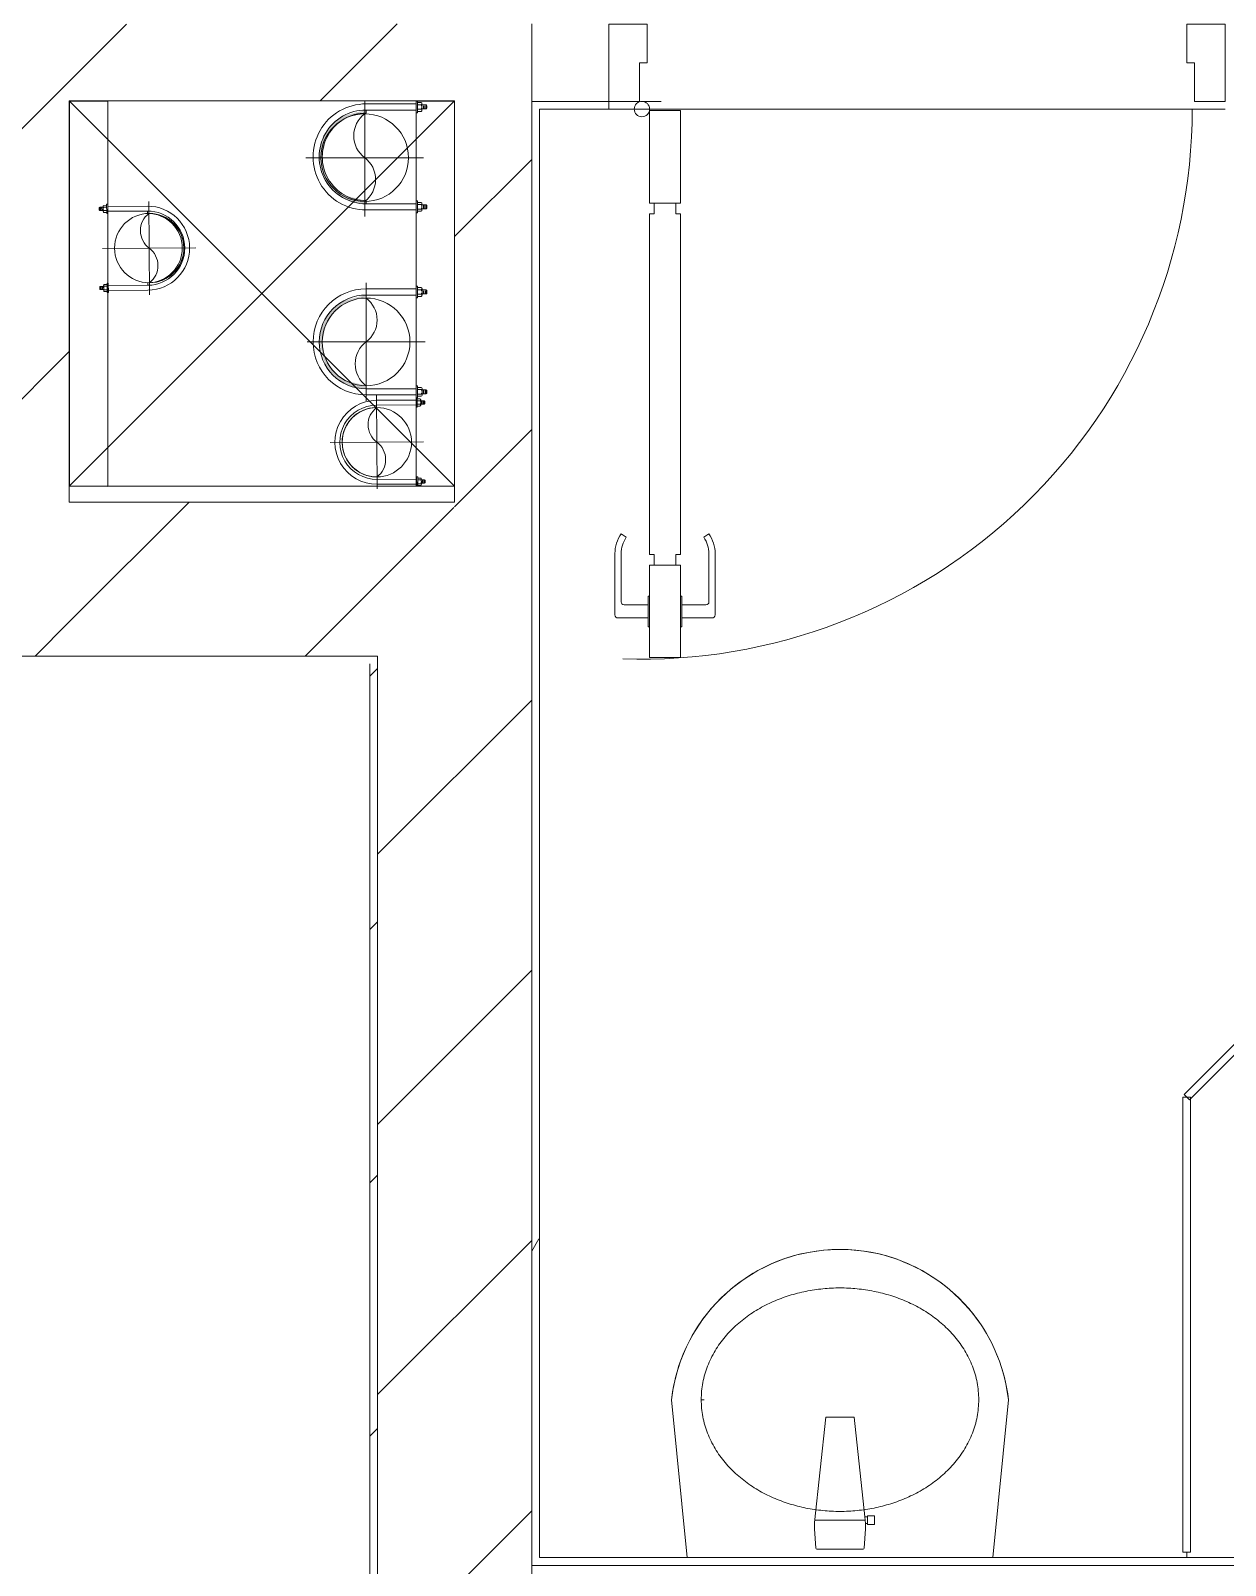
# Model space of a CAD drawing. Header units: millimetres. Extents: x 5121 to 246734, y -48180 to 129206.
# Drawn here: x 46103 to 47653, y 73337 to 75329 of the extents above; entities that cross this region are included whole.
import ezdxf

# ---------------------------------------------------------------- set-up
doc = ezdxf.new("R2010")
doc.units = ezdxf.units.MM
doc.linetypes.add('IMPORT-CENTER _3_', pattern=[10.16, 6.35, -1.27, 1.27, -1.27])
for name, color, linetype, lineweight in [('0-1', 7, 'Continuous', 5), ('0-2', 50, 'Continuous', 9), ('A-DETL-GENF-1', 50, 'Continuous', 9), ('A-DOOR-1', 253, 'Continuous', 9), ('A-DOOR-2', 50, 'Continuous', 9), ('A-FLOR-1', 50, 'Continuous', 9), ('A-GLAZ-CURT-1', 253, 'Continuous', 9), ('A-GLAZ-CURT-2', 50, 'Continuous', 9), ('A-WALL', 113, 'Continuous', 9), ('A-WALL-1', 250, 'Continuous', 18), ('A-WALL-2', 50, 'Continuous', 9), ('A-WALL-PATT-1', 9, 'Continuous', 9), ('A-WALL-PATT-3', 111, 'Continuous', 9), ('G-IMPT', 8, 'Continuous', 9), ('G-IMPT-2', 8, 'IMPORT-CENTER _3_', 9), ('I-WALL-1', 50, 'Continuous', 9), ('M-EQPM', 50, 'Continuous', 9), ('P-SANR-FIXT-1', 253, 'Continuous', 9), ('P-SANR-FIXT-2', 221, 'Continuous', 9)]:
    doc.layers.add(name, color=color, linetype=linetype, lineweight=lineweight)
pattern_1 = [(0, (0, 0), (1259.84, 314.96), [103.937, -840.943, 103.937, -840.943, -5039.36]), (0, (0, 0), (1259.84, 314.96), [-1889.76, 103.937, -1785.823, 103.937, -840.943, -2204.72]), (0, (0, 0), (1259.84, 314.96), [-4724.4, 103.937, -525.983, 103.937, -1470.863]), (120, (472.44, 157.48), (-902.6834, 933.5734), [103.937, -840.943, 103.937, -5880.303]), (120, (472.44, 157.48), (-902.6834, 933.5734), [-1048.817, -840.943, 103.937, -1785.823, -3149.6]), (120, (472.44, 157.48), (-902.6834, 933.5734), [-3779.52, 103.937, -840.943, 103.937, -2100.783]), (120, (472.44, 157.48), (-902.6834, 933.5734), [-4828.337, -525.983, 103.937, -1470.863]), (240, (629.92, 787.4), (-357.1566, -1248.5334), [103.937, -840.943, 103.937, -5880.303]), (240, (629.92, 787.4), (-357.1566, -1248.5334), [-1048.817, -840.943, 103.937, -1785.823, -3149.6]), (240, (629.92, 787.4), (-357.1566, -1248.5334), [-3779.52, 103.937, -840.943, 103.937, -2100.783]), (240, (629.92, 787.4), (-357.1566, -1248.5334), [-4828.337, -525.983, 103.937, -1470.863])]
pattern_2 = [(45, (0, 0), (-175.3625, 175.3625), [])]

# ---------------------------------------------------------------- blocks, each defined once
blk = doc.blocks.new('NCV_TKTC_KET CAU_rvt-1-TKCS_MB TỔNG THỂ TẦNG 1')
at = {"layer": 'A-FLOR-1'}
for p, q in [((46152.6, 74737.4), (46152.6, 75237.4)), ((46652.6, 74737.4), (46152.6, 74737.4))]:
    blk.add_line(p, q, dxfattribs=at)
blk = doc.blocks.new('DOOR_CW_01 CANH MO-PANEL KINH - DIG_02-800x2200-CỬA NHÔM KÍNH-401063-TKCS_MB TỔNG THỂ TẦNG 1')
at = {"layer": 'A-DETL-GENF-1'}
for p, q in [((-347, -182), (-347, -62)), ((-347, -62), (-307, -62)), ((-307, -62), (-307, -182)), ((-307, -182), (-347, -182)), ((-347, -196), (-341, -196)), ((-347, -638), (-347, -196)), ((-341, -196), (-341, -182)), ((-341, -182), (-313, -182)), ((-313, -182), (-313, -196)), ((-307, -196), (-313, -196)), ((-307, -196), (-307, -638)), ((-383.9, -611.2), (-377.3, -615.8)), ((-270.1, -611.2), (-276.7, -615.8)), ((-392, -637), (-392, -716.5)), ((-384, -699.5), (-384, -637)), ((-270, -699.5), (-270, -637)), ((-262, -637), (-262, -716.5)), ((-347, -638), (-341, -638)), ((-307, -652), (-347, -652)), ((-347, -652), (-347, -772)), ((-341, -652), (-341, -638)), ((-313, -652), (-341, -652)), ((-307, -638), (-313, -638)), ((-313, -638), (-313, -652)), ((-307, -772), (-307, -652)), ((-349, -692.2), (-349, -731.8)), ((-347, -692.2), (-349, -692.2)), ((-347, -692.2), (-347, -731.8)), ((-307, -692.2), (-307, -731.8)), ((-307, -692.2), (-305, -692.2)), ((-305, -692.2), (-305, -731.8)), ((-349, -703.5), (-380, -703.5)), ((-305, -703.5), (-274, -703.5)), ((-349, -720.5), (-388, -720.5)), ((-349, -731.8), (-347, -731.8)), ((-305, -731.8), (-307, -731.8)), ((-305, -720.5), (-266, -720.5)), ((-347, -772), (-307, -772))]:
    blk.add_line(p, q, dxfattribs=at)
blk.add_circle((-357, -60), 10, dxfattribs=at)
for centre, radius, start, end in [((-357, -60), 714, 268, 0), ((-347, -637), 45, 145, 180), ((-347, -637), 37, 145, 180), ((-307, -637), 37, 0, 35), ((-307, -637), 45, 360, 35), ((-388, -716.5), 4, 180, 270), ((-380, -699.5), 4, 180, 270), ((-274, -699.5), 4, 270, 0), ((-266, -716.5), 4, 270, 0)]:
    blk.add_arc(centre, radius, start, end, dxfattribs=at)
at = {"layer": 'A-DOOR-2'}
for p, q in [((-400, -50), (-400, 50)), ((-400, 50), (-350, 50)), ((-350, 50), (-350, 0)), ((350, 0), (350, 50)), ((350, 50), (400, 50)), ((400, 50), (400, -50)), ((-360, 0), (-360, -50)), ((-350, 0), (-360, 0)), ((360, 0), (350, 0)), ((360, -50), (360, 0)), ((-360, -50), (-400, -50)), ((-357, -50), (-332, -50)), ((400, -50), (360, -50))]:
    blk.add_line(p, q, dxfattribs=at)
blk = doc.blocks.new('bonruatreo - Chậu rửa-401074-TKCS_MB TỔNG THỂ TẦNG 1')
at = {"layer": 'P-SANR-FIXT-1'}
for p, q in [((198.4, 0), (-198.4, 0)), ((165, 0), (-165, 0)), ((218.6, -205), (198.4, 0)), ((-198.4, 0), (-218.6, -205)), ((176.4, -205), (180.6, -205))]:
    blk.add_line(p, q, dxfattribs=at)
at = {"layer": 'P-SANR-FIXT-1', "flags": 128}
blk.add_lwpolyline([(218.6, -205), (217.4, -213.7), (215.9, -222.4), (214, -231), (211.8, -239.5), (209.3, -247.9), (206.4, -256.2), (203.2, -264.4), (199.6, -272.5), (195.8, -280.4), (191.6, -288.1), (187.1, -295.7), (182.3, -303.1), (177.3, -310.3), (171.9, -317.3), (166.3, -324.1), (160.4, -330.6), (154.2, -336.9), (147.8, -342.9), (141.2, -348.7), (134.3, -354.2), (127.3, -359.4), (120, -364.4), (112.5, -369), (104.9, -373.4), (97.1, -377.4), (89.1, -381.2), (81, -384.6), (72.7, -387.6), (64.4, -390.4), (55.9, -392.8), (47.3, -394.8), (38.7, -396.6), (30, -397.9), (21.3, -399), (12.5, -399.6), (3.7, -400), (-5.1, -399.9), (-13.9, -399.6), (-22.6, -398.8), (-31.4, -397.8), (-40.1, -396.3), (-48.7, -394.5), (-57.2, -392.4), (-65.7, -390), (-74, -387.2), (-82.2, -384.1), (-90.3, -380.6), (-98.3, -376.8), (-106.1, -372.7), (-113.7, -368.3), (-121.1, -363.6), (-128.4, -358.7), (-135.4, -353.4), (-142.2, -347.8), (-148.8, -342), (-155.2, -335.9), (-161.3, -329.6), (-167.2, -323), (-172.8, -316.2), (-178.1, -309.2), (-183.1, -302), (-187.8, -294.6), (-192.2, -287), (-196.4, -279.2), (-200.2, -271.3), (-203.7, -263.2), (-206.8, -255), (-209.7, -246.6), (-212.2, -238.2), (-214.3, -229.7), (-216.1, -221.1), (-217.6, -212.4), (-218.6, -205)], dxfattribs=at)
at = {"layer": 'P-SANR-FIXT-1'}
blk.add_arc((0, -180), 220, 186.525, 353.475, dxfattribs=at)
for points in [[(-180, -205), (-180, -197.6), (-178.6, -182.7), (-172.4, -161.2), (-162.5, -141.1), (-149.4, -123), (-133.8, -107), (-116.1, -93.4), (-96.9, -82.1), (-76.5, -73.2), (-55.2, -66.5), (-33.3, -62.1), (-11.2, -59.9), (11.1, -59.9), (33.3, -62.1), (55.2, -66.5), (76.5, -73.2), (96.9, -82.1), (116.1, -93.4), (133.8, -107.1), (149.5, -123), (162.5, -141.2), (172.4, -161.2), (178.6, -182.7), (180, -197.6), (180, -205)], [(180, -205), (180, -212.4), (178.6, -227.3), (172.4, -248.8), (162.5, -268.8), (149.5, -287), (133.8, -302.9), (116.1, -316.6), (96.9, -327.9), (76.5, -336.8), (55.2, -343.5), (33.3, -347.9), (11.1, -350.1), (-11.2, -350.1), (-33.3, -347.9), (-55.2, -343.5), (-76.5, -336.8), (-96.9, -327.9), (-116.1, -316.6), (-133.8, -303), (-149.4, -287), (-162.5, -268.9), (-172.4, -248.8), (-178.6, -227.3), (-180, -212.4), (-180, -205)]]:
    blk.add_open_spline(points, degree=3, dxfattribs=at)
at = {"layer": 'P-SANR-FIXT-2'}
for p, q in [((-33, -37.3), (-31.4, -12.2)), ((-30.2, -11), (30.2, -11)), ((31.4, -12.2), (33, -37.3)), ((-44.7, -42.8), (-35.6, -42.8)), ((-44.7, -54.2), (-44.7, -42.8)), ((-35.6, -54.2), (-44.7, -54.2)), ((-35.6, -42.8), (-35.6, -44.2)), ((-35.6, -44.2), (-33.1, -44.2)), ((-35.6, -44.2), (-35.6, -52.9)), ((-35.6, -52.9), (-35.6, -54.2)), ((-32.2, -52.9), (-35.6, -52.9)), ((-32.2, -52.9), (-33.1, -44.2)), ((32.7, -48.5), (-32.7, -48.5)), ((-18.5, -182.5), (-32.2, -52.9)), ((33, -45.4), (18.5, -182.5)), ((18.5, -182.5), (-18.5, -182.5))]:
    blk.add_line(p, q, dxfattribs=at)
for centre, radius, start, end in [((-30.1, -12.3), 1.3, 91.2278, 176.4003), ((30.1, -12.3), 1.3, 3.5997, 88.7722), ((5.5, -41.4), 38.7, 173.966, 184.1457), ((-5.5, -41.4), 38.7, 353.966, 6.034)]:
    blk.add_arc(centre, radius, start, end, dxfattribs=at)
blk = doc.blocks.new('System Panel - Glazed-850628-TKCS_MB TỔNG THỂ TẦNG 1')
at = {"layer": 'A-GLAZ-CURT-2'}
for p, q in [((295.3, 5), (-295.3, 5)), ((-295.3, 5), (-295.3, -5)), ((295.3, -5), (295.3, 5)), ((-295.3, -5), (295.3, -5))]:
    blk.add_line(p, q, dxfattribs=at)
blk = doc.blocks.new('System Panel - Glazed-850629-TKCS_MB TỔNG THỂ TẦNG 1')
at = {"layer": 'A-GLAZ-CURT-2'}
for p, q in [((316.6, 5), (-316.6, 5)), ((-316.6, 5), (-316.6, -5)), ((316.6, -5), (316.6, 5)), ((-316.6, -5), (316.6, -5))]:
    blk.add_line(p, q, dxfattribs=at)
blk = doc.blocks.new('NCV_TKTC_TANG 1_rvt-1-TKCS_MB TỔNG THỂ TẦNG 1')
at = {"layer": 'A-WALL-PATT-1'}
h = blk.add_hatch(dxfattribs=at)
h.set_pattern_fill('FP_11', color=256, style=0, pattern_type=2)
h.set_pattern_definition(pattern_1)
h.paths.add_polyline_path([(47652.6, 75226.9), (48552.6, 75226.9), (48552.6, 75236.9), (47652.6, 75236.9)])
h.paths.add_polyline_path([(46844.6, 75226.9), (46852.6, 75226.9), (46852.6, 75236.9), (46752.6, 75236.9), (46752.6, 75226.9), (46767.8, 75226.9)])
h = blk.add_hatch(dxfattribs=at)
h.set_pattern_fill('FP_11', color=256, style=0, pattern_type=2)
h.set_pattern_definition(pattern_1)
h.paths.add_polyline_path([(46752.6, 73336.9), (46762.6, 73336.9), (46759.1, 75226.9), (46752.6, 75226.9), (46752.6, 73426.1)])
h = blk.add_hatch(dxfattribs=at)
h.set_pattern_fill('FP_11', color=256, style=0, pattern_type=2)
h.set_pattern_definition(pattern_1)
h.paths.add_polyline_path([(47602.6, 73336.9), (48542.6, 73336.9), (48542.6, 73346.9), (46762.6, 73344), (46762.6, 73336.9), (47382.1, 73336.9)])
at = {"layer": 'A-FLOR-1'}
blk.add_line((47602.6, 73346.9), (47602.6, 73353.9), dxfattribs=at)
at = {"layer": 'A-WALL-1'}
for p, q in [((46752.6, 75236.9), (46752.6, 75226.9)), ((46752.6, 75226.9), (46752.6, 73336.9)), ((46762.6, 75226.9), (46852.6, 75226.9)), ((46762.6, 73346.9), (46762.6, 75226.9)), ((46852.6, 75226.9), (46852.6, 75236.9)), ((46752.6, 73336.9), (46762.6, 73336.9)), ((46954.1, 73346.9), (46762.6, 73346.9)), ((46762.6, 73336.9), (48542.6, 73336.9)), ((48542.6, 73346.9), (47351, 73346.9))]:
    blk.add_line(p, q, dxfattribs=at)
at = {"layer": 'A-WALL-2'}
blk.add_line((46852.6, 75236.9), (46752.6, 75236.9), dxfattribs=at)
at = {"layer": 'I-WALL-1'}
blk.add_line((47652.6, 75226.9), (46852.6, 75226.9), dxfattribs=at)
at = {"layer": 'A-DOOR-1'}
blk.add_blockref('DOOR_CW_01 CANH MO-PANEL KINH - DIG_02-800x2200-CỬA NHÔM KÍNH-401063-TKCS_MB TỔNG THỂ TẦNG 1', (47252.6, 75286.9), dxfattribs=at)
at = {"layer": 'A-GLAZ-CURT-1'}
for name, p, rotation in [('System Panel - Glazed-850629-TKCS_MB TỔNG THỂ TẦNG 1', (47826.4, 74168.5), 44.99999999999893), ('System Panel - Glazed-850628-TKCS_MB TỔNG THỂ TẦNG 1', (47602.6, 73649.3), 89.99999999999919)]:
    blk.add_blockref(name, p, dxfattribs=dict(at, rotation=rotation))
at = {"layer": 'P-SANR-FIXT-1', "rotation": 180}
blk.add_blockref('bonruatreo - Chậu rửa-401074-TKCS_MB TỔNG THỂ TẦNG 1', (47152.6, 73346.9), dxfattribs=at)
blk = doc.blocks.new('TKTC_XREF_251221_MB TANG 1 - TKTC_XREF_260130_MB TANG 1_dwg_CUM U_DN100-V206-TKCS_MB TỔNG THỂ TẦNG 1')
at = {"layer": 'G-IMPT'}
for p, q in [((-79.1, 66.6), (-79.1, 63.4)), ((-76.6, 66.6), (-76.6, 63.4)), ((-74.6, 66.6), (-74.6, 63.4)), ((-72.7, 69.3), (-72.7, 60.7)), ((-66.9, 67.9), (-71.7, 67.9)), ((-66.9, 62.1), (-71.7, 62.1)), ((-65, 69), (0, 69)), ((-79.1, -63.4), (-79.1, -66.6)), ((-76.6, -63.4), (-76.6, -66.6)), ((-74.6, -63.4), (-74.6, -66.6)), ((-72.7, -60.7), (-72.7, -69.3)), ((-66.9, -62.1), (-71.7, -62.1)), ((-66.9, -67.9), (-71.7, -67.9)), ((-65, -69), (0, -69))]:
    blk.add_line(p, q, dxfattribs=at)
at = {"layer": 'G-IMPT', "flags": 128}
for points in [[(-72.7, 67.6), (-78.1, 67.6), (-78.1, 62.4), (-72.7, 62.4)], [(-71.7, 59.2), (-66.9, 59.2), (-66.9, 70.8), (-71.7, 70.8)], [(-66.9, 70.8), (-66.9, 72.7), (-65, 72.7), (-65, 57.3), (-66.9, 57.3), (-66.9, 59.2)], [(-65, 61), (0, 61), (0, 57)], [(-72.7, -62.4), (-78.1, -62.4), (-78.1, -67.6), (-72.7, -67.6)], [(-71.7, -70.8), (-66.9, -70.8), (-66.9, -59.2), (-71.7, -59.2)], [(-66.9, -59.2), (-66.9, -57.3), (-65, -57.3), (-65, -72.7), (-66.9, -72.7), (-66.9, -70.8)], [(-65, -61), (0, -61), (0, -57)]]:
    blk.add_lwpolyline(points, dxfattribs=at)
at = {"layer": 'G-IMPT'}
for centre, radius, start, end in [((-78.1, 66.6), 0.96, 90, 180), ((-78.1, 63.4), 0.96, 180, 270), ((-71.1, 69.3), 1.56, 112.6199, 247.3801), ((-67.9, 65), 4.8, 143.1301, 216.8699), ((-71.1, 60.7), 1.56, 112.6199, 247.3801), ((0, 0), 69, 270, 90), ((0, 0), 61, 270, 90), ((0, 0), 57, 270, 90), ((-78.1, -63.4), 0.96, 90, 180), ((-78.1, -66.6), 0.96, 180, 270), ((-71.1, -60.7), 1.56, 112.6199, 247.3801), ((-67.9, -65), 4.8, 143.1301, 216.8699), ((-71.1, -69.3), 1.56, 112.6199, 247.3801)]:
    blk.add_arc(centre, radius, start, end, dxfattribs=at)
blk = doc.blocks.new('TKTC_XREF_251221_MB TANG 1 - TKTC_XREF_260130_MB TANG 1_dwg_$cc-4202117-TKCS_MB TỔNG THỂ TẦNG 1')
at = {"layer": 'G-IMPT'}
blk.add_circle((0, 0), 0.5, dxfattribs=at)
for centre, radius, start, end in [((0, 0), 0.5, 90, 270), ((0.188, 0.25), 0.313, 126.8699, 233.1301), ((-0.188, -0.25), 0.313, 306.8699, 53.1301)]:
    blk.add_arc(centre, radius, start, end, dxfattribs=at)
at = {"layer": 'G-IMPT-2'}
for p, q in [((0, -0.673), (0, 0.673)), ((-0.673, 0), (0.673, 0))]:
    blk.add_line(p, q, dxfattribs=at)
blk = doc.blocks.new('TKTC_XREF_251221_MB TANG 1 - TKTC_XREF_260130_MB TANG 1_dwg_$cc-V299-TKCS_MB TỔNG THỂ TẦNG 1')
at = {"layer": 'G-IMPT'}
blk.add_circle((0, 0), 0.5, dxfattribs=at)
for centre, radius, start, end in [((0, 0), 0.5, 90, 270), ((0.188, 0.25), 0.313, 126.8699, 233.1301), ((-0.188, -0.25), 0.313, 306.8699, 53.1301)]:
    blk.add_arc(centre, radius, start, end, dxfattribs=at)
at = {"layer": 'G-IMPT-2'}
for p, q in [((0, -0.673), (0, 0.647)), ((-0.673, 0), (0.673, 0))]:
    blk.add_line(p, q, dxfattribs=at)
blk = doc.blocks.new('TKTC_XREF_251221_MB TANG 1 - TKTC_XREF_260130_MB TANG 1_dwg_$cc-4202118-TKCS_MB TỔNG THỂ TẦNG 1')
at = {"layer": 'G-IMPT'}
blk.add_circle((0, 0), 0.5, dxfattribs=at)
for centre, radius, start, end in [((0, 0), 0.5, 90, 270), ((0.188, 0.25), 0.313, 126.8699, 233.1301), ((-0.188, -0.25), 0.313, 306.8699, 53.1301)]:
    blk.add_arc(centre, radius, start, end, dxfattribs=at)
at = {"layer": 'G-IMPT-2'}
for p, q in [((0, -0.673), (0, 0.673)), ((-0.673, 0), (0.673, 0))]:
    blk.add_line(p, q, dxfattribs=at)
blk = doc.blocks.new('TKTC_XREF_251221_MB TANG 1 - TKTC_XREF_260130_MB TANG 1_dwg_$cc-4202122-TKCS_MB TỔNG THỂ TẦNG 1')
at = {"layer": 'G-IMPT'}
blk.add_circle((0, 0), 0.5, dxfattribs=at)
for centre, radius, start, end in [((0, 0), 0.5, 90, 270), ((0.188, 0.25), 0.313, 126.8699, 233.1301), ((-0.188, -0.25), 0.313, 306.8699, 53.1301)]:
    blk.add_arc(centre, radius, start, end, dxfattribs=at)
at = {"layer": 'G-IMPT-2'}
for p, q in [((0, -0.673), (0, 0.673)), ((-0.673, 0), (0.673, 0))]:
    blk.add_line(p, q, dxfattribs=at)
blk = doc.blocks.new('TKTC_XREF_251221_MB TANG 1 - TKTC_XREF_260130_MB TANG 1_dwg_CUM U_DN100-V207-TKCS_MB TỔNG THỂ TẦNG 1')
at = {"layer": 'G-IMPT'}
blk.add_hatch(color=256, dxfattribs=at).paths.add_polyline_path([(0, 61), (0, 57), (25.4, 50.7), (36.6, 43.1), (47.8, 30.5), (54.6, 15.8), (55.1, 14.6), (57, 0), (52.8, -20.2), (43.1, -36.6), (30.5, -47.8), (15.8, -54.6), (14.7, -55.1), (0, -58.9), (0, -61), (28.5, -53.7), (40.3, -45.3), (45.3, -40.3), (53.7, -28.5), (59.1, -14.8), (61, 0), (53.7, 28.5), (45.3, 40.3), (32.5, 51.3), (25.1, 55), (14.8, 59.1)])
for p, q in [((-79.1, 66.6), (-79.1, 63.4)), ((-76.6, 66.6), (-76.6, 63.4)), ((-74.6, 66.6), (-74.6, 63.4)), ((-72.7, 69.3), (-72.7, 60.7)), ((-66.9, 67.9), (-71.7, 67.9)), ((-66.9, 62.1), (-71.7, 62.1)), ((-65, 69), (0, 69)), ((-79.1, -63.4), (-79.1, -66.6)), ((-76.6, -63.4), (-76.6, -66.6)), ((-74.6, -63.4), (-74.6, -66.6)), ((-72.7, -60.7), (-72.7, -69.3)), ((-66.9, -62.1), (-71.7, -62.1)), ((-66.9, -67.9), (-71.7, -67.9)), ((-65, -69), (0, -69))]:
    blk.add_line(p, q, dxfattribs=at)
at = {"layer": 'G-IMPT', "flags": 128}
for points in [[(-72.7, 67.6), (-78.1, 67.6), (-78.1, 62.4), (-72.7, 62.4)], [(-71.7, 59.2), (-66.9, 59.2), (-66.9, 70.8), (-71.7, 70.8)], [(-66.9, 70.8), (-66.9, 72.7), (-65, 72.7), (-65, 57.3), (-66.9, 57.3), (-66.9, 59.2)], [(-65, 61), (0, 61), (0, 57)], [(-71.7, -70.8), (-66.9, -70.8), (-66.9, -59.2), (-71.7, -59.2)], [(-66.9, -59.2), (-66.9, -57.3), (-65, -57.3), (-65, -72.7), (-66.9, -72.7), (-66.9, -70.8)], [(-65, -61), (0, -61), (0, -57)], [(-72.7, -62.4), (-78.1, -62.4), (-78.1, -67.6), (-72.7, -67.6)]]:
    blk.add_lwpolyline(points, dxfattribs=at)
at = {"layer": 'G-IMPT'}
for centre, radius, start, end in [((-78.1, 66.6), 0.96, 90, 180), ((-78.1, 63.4), 0.96, 180, 270), ((-71.1, 69.3), 1.56, 112.6199, 247.3801), ((-67.9, 65), 4.8, 143.1301, 216.8699), ((-71.1, 60.7), 1.56, 112.6199, 247.3801), ((0, 0), 69, 270, 90), ((0, 0), 61, 270, 90), ((0, 0), 57, 270, 90), ((-71.1, -60.7), 1.56, 112.6199, 247.3801), ((-78.1, -63.4), 0.96, 90, 180), ((-78.1, -66.6), 0.96, 180, 270), ((-67.9, -65), 4.8, 143.1301, 216.8699), ((-71.1, -69.3), 1.56, 112.6199, 247.3801)]:
    blk.add_arc(centre, radius, start, end, dxfattribs=at)
blk = doc.blocks.new('TKTC_XREF_251221_MB TANG 1 - TKTC_XREF_260130_MB TANG 1_dwg-4202109-TKCS_MB TỔNG THỂ TẦNG 1')
at = {"layer": 'G-IMPT', "flags": 128}
for points in [[(-156999.1, -326109.3), (-156949.1, -326109.7), (-156949.1, -326609.5), (-156998.9, -326609.2), (-156998.9, -326109.3)], [(-156549.2, -326109.3), (-156499.2, -326109.7), (-156499.2, -326609.5), (-156548.9, -326609.2), (-156548.9, -326109.3)]]:
    blk.add_lwpolyline(points, dxfattribs=at)
for name, p, xscale, yscale, zscale, rotation in [('TKTC_XREF_251221_MB TANG 1 - TKTC_XREF_260130_MB TANG 1_dwg_$cc-V299-TKCS_MB TỔNG THỂ TẦNG 1', (-156615.8, -326182.8), 113.7150000000092, 113.7150000000092, 113.7150000000092, 359.9990086636432), ('TKTC_XREF_251221_MB TANG 1 - TKTC_XREF_260130_MB TANG 1_dwg_CUM U_DN100-V207-TKCS_MB TỔNG THỂ TẦNG 1', (-156614, -326181.8), 0.9975000000000005, 0.9975000000000005, 0.9975000000000005, 180.000991338195), ('TKTC_XREF_251221_MB TANG 1 - TKTC_XREF_260130_MB TANG 1_dwg_$cc-4202118-TKCS_MB TỔNG THỂ TẦNG 1', (-156895.4, -326300.2), 90.00000000005119, 90.00000000005119, 90.00000000005119, 180.3740267799373), ('TKTC_XREF_251221_MB TANG 1 - TKTC_XREF_260130_MB TANG 1_dwg_CUM U_DN100-V207-TKCS_MB TỔNG THỂ TẦNG 1', (-156613.9, -326421.9), 0.9974999999999965, 0.9974999999999965, 0.9974999999999965, 180.0009913385626), ('TKTC_XREF_251221_MB TANG 1 - TKTC_XREF_260130_MB TANG 1_dwg_$cc-4202117-TKCS_MB TỔNG THỂ TẦNG 1', (-156600, -326552.1), 90.00000000005119, 90.00000000005119, 90.00000000005119, 0.3740267799372842)]:
    blk.add_blockref(name, p, dxfattribs=dict(xscale=xscale, yscale=yscale, zscale=zscale, rotation=rotation))
at = {"extrusion": (0, 0, -1)}
for name, p, xscale, yscale, zscale, rotation in [('TKTC_XREF_251221_MB TANG 1 - TKTC_XREF_260130_MB TANG 1_dwg_CUM U_DN100-V206-TKCS_MB TỔNG THỂ TẦNG 1', (156897.4, -326300.2), 0.7894736842105242, 0.7894736842105242, -0.7894736842105242, 179.6259732184666), ('TKTC_XREF_251221_MB TANG 1 - TKTC_XREF_260130_MB TANG 1_dwg_$cc-4202122-TKCS_MB TỔNG THỂ TẦNG 1', (156613.9, -326421.9), 113.7150000000092, 113.7150000000092, -113.7150000000092, 179.9990086636432), ('TKTC_XREF_251221_MB TANG 1 - TKTC_XREF_260130_MB TANG 1_dwg_CUM U_DN100-V206-TKCS_MB TỔNG THỂ TẦNG 1', (156600, -326552.2), 0.7894736842105242, 0.7894736842105242, -0.7894736842105242, 359.6259732184666)]:
    blk.add_blockref(name, p, dxfattribs=dict(at, xscale=xscale, yscale=yscale, zscale=zscale, rotation=rotation))
blk = doc.blocks.new('TKTC_XREF_251221_MB TANG 1 - TKTC_XREF_251221_MB TANG 1-2038492-TKCS_MB TỔNG THỂ TẦNG 1')
blk.add_blockref('TKTC_XREF_251221_MB TANG 1 - TKTC_XREF_260130_MB TANG 1_dwg-4202109-TKCS_MB TỔNG THỂ TẦNG 1', (169499.1, 384109.7))

msp = doc.modelspace()

# ---------------------------------------------------------------- hatches: boundary and pattern name
at = {"layer": 'A-WALL-PATT-3'}
h = msp.add_hatch(dxfattribs=at)
h.set_pattern_fill('FP_1', color=256, style=0, pattern_type=2)
h.set_pattern_definition(pattern_2)
h.paths.add_polyline_path([(46152.6, 74516.9), (46152.6, 77936.9), (45952.6, 77936.9), (45952.6, 74516.9)])
h = msp.add_hatch(dxfattribs=at)
h.set_pattern_fill('FP_1', color=256, style=0, pattern_type=2)
h.set_pattern_definition(pattern_2)
h.paths.add_polyline_path([(46152.6, 75237.4), (46652.6, 75237.4), (46652.6, 75337.4), (46152.6, 75336.9), (46152.6, 75237.4)])
h = msp.add_hatch(dxfattribs=at)
h.set_pattern_fill('FP_1', color=256, style=0, pattern_type=2)
h.set_pattern_definition(pattern_2)
h.paths.add_polyline_path([(46652.6, 74516.9), (46752.6, 74516.9), (46752.4, 75337.4), (46652.6, 75336.9), (46652.6, 74716.9)])
h = msp.add_hatch(dxfattribs=at)
h.set_pattern_fill('FP_1', color=256, style=0, pattern_type=2)
h.set_pattern_definition(pattern_2)
h.paths.add_polyline_path([(46483.7, 74516.9), (46652.6, 74516.9), (46651.7, 74716.9), (46152.6, 74716.9), (46152.6, 74516.9)])
h = msp.add_hatch(dxfattribs=at)
h.set_pattern_fill('FP_1', color=256, style=0, pattern_type=2)
h.set_pattern_definition(pattern_2)
h.paths.add_polyline_path([(46553.6, 70036.9), (46752.6, 70036.9), (46752.6, 70195.3), (46552.6, 70195.3), (46552.6, 70036.9)])
h.paths.add_polyline_path([(46552.6, 71285.3), (46752.6, 71285.3), (46752.6, 71511.9), (46552.6, 71511.9)])
h.paths.add_polyline_path([(46552.6, 71711.9), (46752.6, 71711.9), (46752.6, 74516.9), (46552.6, 74516.9), (46552.6, 71926.9)])
h = msp.add_hatch(dxfattribs=at)
h.set_pattern_fill('FP_43', color=256, style=0, pattern_type=2)
h.set_pattern_definition([(45, (0, 0), (-164.4023, 164.4023), [])])
h.paths.add_polyline_path([(46542.6, 72796.9), (46552.6, 72797), (46552.6, 73111.9), (46542.6, 73111.9), (46542.6, 72851.2)])
h.paths.add_polyline_path([(46552.6, 73311.9), (46552.6, 74506.9), (46542.6, 74505.6), (46542.6, 73311.9)])

# ---------------------------------------------------------------- linework, layer by layer
at = {"layer": '0-2'}
for p, q in [((46152.6, 75237.4), (46652.6, 74737.4)), ((46652.6, 75237.4), (46152.6, 74737.4)), ((46152.6, 74737.4), (46152.6, 75237.4)), ((46652.6, 74737.4), (46152.6, 74737.4))]:
    msp.add_line(p, q, dxfattribs=at)
at = {"layer": 'A-WALL'}
for p in [(46152.6, 74516.9), (46552.6, 72786.9)]:
    msp.add_line(p, (46552.6, 74516.9), dxfattribs=at)
at = {"layer": 'A-WALL-1'}
for p, q in [((46752.6, 74516.9), (46752.6, 75337.4)), ((46152.6, 74716.9), (46152.6, 75237.4)), ((46152.6, 75237.4), (46652.6, 75237.4)), ((46652.6, 75237.4), (46652.6, 74716.9)), ((46652.6, 74716.9), (46152.6, 74716.9)), ((45952.6, 74516.9), (46152.6, 74516.9)), ((46752.6, 71711.9), (46752.6, 74516.9)), ((46542.6, 74506.9), (46542.6, 72796.9))]:
    msp.add_line(p, q, dxfattribs=at)

# ---------------------------------------------------------------- block references
at = {"layer": '0-1'}
for name in ['NCV_TKTC_KET CAU_rvt-1-TKCS_MB TỔNG THỂ TẦNG 1', 'NCV_TKTC_TANG 1_rvt-1-TKCS_MB TỔNG THỂ TẦNG 1']:
    msp.add_blockref(name, (0, 0), dxfattribs=at)
at = {"layer": 'M-EQPM'}
msp.add_blockref('TKTC_XREF_251221_MB TANG 1 - TKTC_XREF_251221_MB TANG 1-2038492-TKCS_MB TỔNG THỂ TẦNG 1', (33652.6, 17236.9), dxfattribs=at)

doc.saveas('drawing.dxf')
